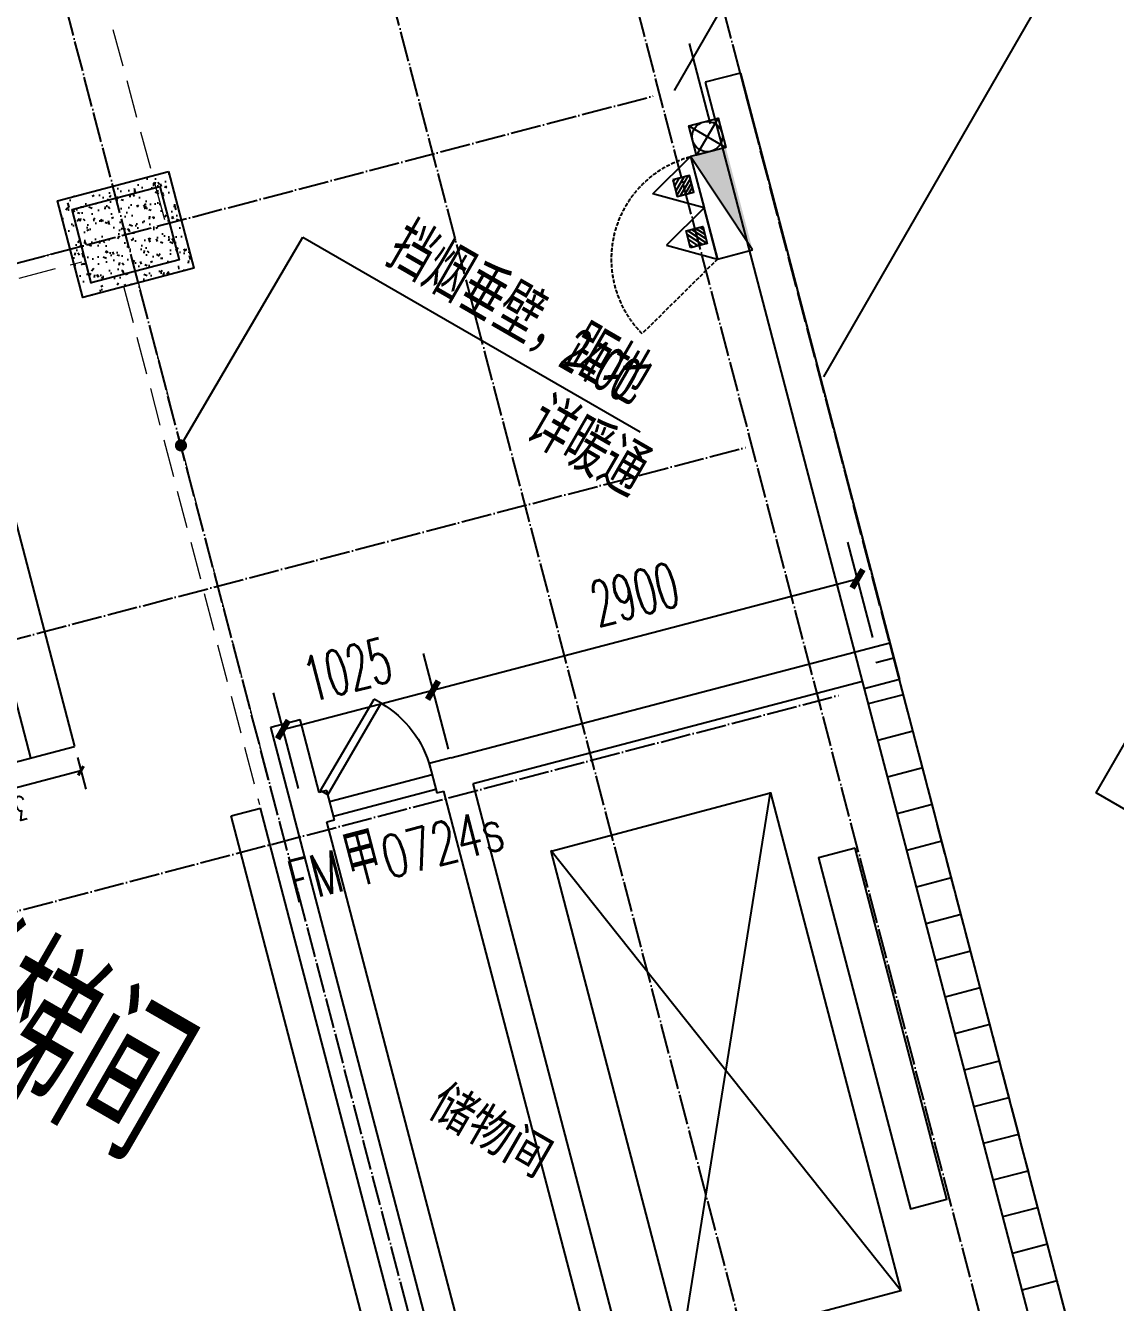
# Model space of a CAD drawing. Header units: millimetres. Extents: x 216654360 to 218309126, y 218099985 to 219647706.
# Drawn here: x 217977924 to 217985128, y 218905456 to 218913889 of the extents above; entities that cross this region are included whole.
import ezdxf

# ---------------------------------------------------------------- set-up
doc = ezdxf.new("R2010")
doc.units = ezdxf.units.MM
doc.header["$LTSCALE"] = 1000
for name, pattern in [('02-博雅楼平面图（V8）$0$DASH', [0.35, 0.25, -0.1]), ('DASH', [0.35, 0.25, -0.1]), ('DOTE', [2.4200000000000004, 2, -0.2, 0.02, -0.2])]:
    doc.linetypes.add(name, pattern=pattern)
doc.layers.add('02-博雅楼平面图（V8）$0$A-FLOR-OVHD', color=173, linetype='02-博雅楼平面图（V8）$0$DASH', lineweight=9)
for name, color, linetype in [('A-ANNO-DIMS', 3, 'Continuous'), ('A-ANNO-DOTE', 1, 'DOTE'), ('A-ANNO-IDEN', 3, 'Continuous'), ('A-ANNO-TXT', 7, 'Continuous'), ('A-COLU-CONC', 2, 'Continuous'), ('A-DOOR-FM', 181, 'Continuous'), ('A-FLOR-SPCL', 245, 'Continuous'), ('A-FLOR-STRS', 51, 'Continuous'), ('A-FM-IDEN', 181, 'Continuous'), ('A-WALL', 2, 'Continuous'), ('A-WALL-MSNW', 2, 'Continuous'), ('A-WALL-PATT', 252, 'Continuous'), ('DIM_LEAD', 3, 'Continuous'), ('P-PROT-FIRH', 1, 'Continuous'), ('P-PROT-VPIP', 1, 'Continuous'), ('P-提建筑', 1, 'Continuous'), ('P-灭火器', 1, 'Continuous'), ('PUB_HATCH', 8, 'Continuous'), ('PUB_TEXT', 7, 'Continuous'), ('现状植物', 3, 'Continuous')]:
    doc.layers.add(name, color=color, linetype=linetype)
doc.layers.add('水辅助层', color=20, linetype='Continuous', plot=False)
doc.styles.add('_TCH_DIM', font='JZFZ_ENA', dxfattribs={"width": 0.7, "bigfont": 'JZFZ_CNB'})
doc.styles.add('_TCH_DIM_T3', font='SIMPLEX.shx', dxfattribs={"width": 0.5647058823529413, "bigfont": 'GBCBIG.shx'})
doc.styles.add('A_DIM', font='SIMPLEX', dxfattribs={"width": 0.7, "bigfont": 'HZ'})
doc.styles.add('A_TIT', font='STFANGSO.TTF', dxfattribs={"width": 0.85})
doc.dimstyles.new('_TCH_ARCH&&100', dxfattribs={"dimtxt": 297.5, "dimasz": 100, "dimexe": 250, "dimexo": 300, "dimgap": 126.25, "dimtad": 1, "dimdec": 0, "dimzin": 0, "dimdsep": 46, "dimtxsty": '_TCH_DIM_T3', "dimblk": 'ARCHTICK', "dimcen": 0.09, "dimclrt": 7, "dimazin": 2, "dimtfac": 1, "dimtdec": 0, "dimtix": 1, "dimtmove": 2, "dimatfit": 3, "dimfxl": 100, "dimtolj": 1, "dimtzin": 0, "dimarcsym": 0})
doc.dimstyles.new('_TCH_ARCH&&50', dxfattribs={"dimtxt": 157.5, "dimasz": 50, "dimexe": 125, "dimexo": 150, "dimgap": 58.75, "dimtad": 1, "dimdec": 0, "dimzin": 0, "dimdsep": 46, "dimtxsty": '_TCH_DIM_T3', "dimblk": 'ARCHTICK', "dimcen": 0.09, "dimclrt": 7, "dimazin": 2, "dimtfac": 1, "dimtdec": 0, "dimtix": 1, "dimtmove": 2, "dimatfit": 3, "dimfxl": 1, "dimtolj": 1, "dimtzin": 0, "dimarcsym": 0})

# ---------------------------------------------------------------- blocks, each defined once
blk = doc.blocks.new('_ArchTick')
at = {"color": 0, "linetype": 'ByBlock', "const_width": 0.4}
blk.add_lwpolyline([(-0.5, -0.5), (0.5, 0.5)], dxfattribs=at)
blk = doc.blocks.new('*D551')
at = {"layer": 'A-ANNO-DIMS', "color": 0, "lineweight": -2, "transparency": 16777216}
for p, q in [((4632263.43779313, 22893.51458498416), (4631804.993165953, 23357.01868481608)), ((4631252.034817375, 22458.46722125588), (4631980.797098402, 23179.27455035411)), ((4631534.675512104, 22172.70725588594), (4631076.230884926, 22636.21135571785))]:
    blk.add_line(p, q, dxfattribs=at)
at = {"layer": 'Defpoints', "color": 0, "transparency": 16777216}
for p in [(4631980.797098402, 23179.27455035411), (4632474.402512069, 22680.2216236298), (4631745.640231043, 21959.41429453157)]:
    blk.add_point(p, dxfattribs=at)
at = {"layer": 'A-ANNO-DIMS', "color": 0, "lineweight": -2, "transparency": 16777216, "xscale": 100, "yscale": 100, "zscale": 100}
for p, rotation in [((4631980.797098402, 23179.27455035411), 44.685575226532), ((4631252.034817375, 22458.46722125588), 224.685575226532)]:
    blk.add_blockref('_ArchTick', p, dxfattribs=dict(at, rotation=rotation))
at = {"layer": 'A-ANNO-DIMS', "color": 7, "transparency": 16777216, "insert": (4631423.031632195, 23014.38943371223), "char_height": 297.5, "attachment_point": 5, "rotation": 44.685575226532, "style": '_TCH_DIM_T3'}
blk.add_mtext('\\A1;1025', dxfattribs=at)
blk = doc.blocks.new('*D552')
at = {"layer": 'A-ANNO-DIMS', "color": 0, "lineweight": -2, "transparency": 16777216}
for p, q in [((4634325.993864584, 24933.55640889145), (4633867.549237406, 25397.06050872337)), ((4631980.797098402, 23179.27455035364), (4634043.353169855, 25219.3163742614)), ((4632263.437793132, 22893.5145849837), (4631804.993165954, 23357.01868481562))]:
    blk.add_line(p, q, dxfattribs=at)
at = {"layer": 'Defpoints', "color": 0, "transparency": 16777216}
for p in [(4634043.353169855, 25219.3163742614), (4634536.958583522, 24720.26344753709), (4632474.40251207, 22680.22162362933)]:
    blk.add_point(p, dxfattribs=at)
at = {"layer": 'A-ANNO-DIMS', "color": 0, "lineweight": -2, "transparency": 16777216, "xscale": 100, "yscale": 100, "zscale": 100}
for p, rotation in [((4634043.353169855, 25219.3163742614), 44.68557522652902), ((4631980.797098402, 23179.27455035364), 224.685575226529)]:
    blk.add_blockref('_ArchTick', p, dxfattribs=dict(at, rotation=rotation))
at = {"layer": 'A-ANNO-DIMS', "color": 7, "transparency": 16777216, "insert": (4632818.690808435, 24394.81401021592), "char_height": 297.5, "attachment_point": 5, "rotation": 44.68557522652901, "style": '_TCH_DIM_T3'}
blk.add_mtext('\\A1;2900', dxfattribs=at)
blk = doc.blocks.new('$DorLib2D$00000079')
for p, q in [((-0.2071067811813236, 0.8071067811771968), (-0.1505382386865222, 0.8636753236720836)), ((0.5565685425001448, 0.1565685424855587), (-0.1505382386861811, 0.8636753236721404)), ((0.5000000000052296, 0.09999999999061515), (-0.20710678118121, 0.8071067811771684)), ((0.5000000000052296, 0.09999999999061515), (0.5565685425001448, 0.1565685424855587))]:
    blk.add_line(p, q)
blk.add_arc((0.5000000000052296, 0.09999999999061515), 1, 135, 180)
blk = doc.blocks.new('2929sk')
at = {"layer": 'A-COLU-CONC'}
h = blk.add_hatch(dxfattribs=at)
h.set_pattern_fill('AR-CONC', scale=100, angle=90)
h.set_pattern_definition([(140, (6046837.42695748, -53181.12093878908), (15.93908553890309, 182.184668996004), [19.05, -209.55]), (85, (6046837.42695748, -53181.12093878908), (-191.05664288218, -35.24282597566697), [15.24, -167.64]), (190.451, (6046838.75520748, -53165.93893878908), (-175.1166878202919, 146.9425016659592), [16.19, -178.09]), (136.1842, (6046786.62695748, -53181.12093878908), (42.04232793272715, 271.0790408921299), [28.57499999999998, -314.3249999999996]), (186.6356, (6046790.13045748, -53158.53103878909), (-247.4255558900492, 237.4042344662372), [24.28499999999996, -267.1349999999993]), (81.18400000000014, (6046786.62695748, -53181.12093878908), (-247.4251178605977, 237.4046058139339), [22.85999999999996, -251.4599999999997]), (111, (6046799.32695748, -53155.72093878908), (102.2655185167625, 151.6148798353832), [19.04999999999998, -209.5499999999998]), (55.99999999999998, (6046799.32695748, -53155.72093878908), (-184.1879661223193, 61.80202834764709), [15.24, -167.64]), (161.4514, (6046807.84905748, -53143.08643878908), (-81.92285771605744, 213.4164907701245), [16.18999999999998, -178.0899999999998]), (127.5, (6046837.42695748, -53181.12093878908), (-84.55503887315311, 3.088603250591825), [0, -165.608, 0, -170.18, 0, -168.275]), (97.49999999999993, (6046837.42695748, -53181.12093878908), (-100.1805748181195, 66.81966251030575), [0, -97.02799999999999, 0, -161.798, 0, -64.13499999999999]), (57.49999999999999, (6046837.42695748, -53237.76293878908), (5.728743992673443, 135.5905951668714), [0, -63.5, 0, -198.12, 0, -262.89]), (47.5, (6046837.42695748, -53263.16293878909), (-25.42649103333302, 148.129181386018), [0, -82.5499999999999, 0, -131.5719999999998, 0, -186.6899999999998])])
h.paths.add_polyline_path([(-84416.05196638871, -78578.40301720554), (-84880.32239084132, -78109.45280963121), (-84339.93222766742, -77575.04989264769), (-83875.66180321481, -78044.00010022198)])
at = {"color": 7}
for points in [[(-84416.04453648068, -78578.39566981929), (-84880.2850471614, -78109.26801016447), (-84339.89124768786, -77574.87619551533), (-83875.65073700808, -78044.00385517013)], [(-84415.43255827948, -78465.27993849691), (-84767.12990968395, -78109.88020156059), (-84340.50322588999, -77687.99192683774), (-83988.80587448552, -78043.39166377406)]]:
    blk.add_lwpolyline(points, close=True, dxfattribs=at)
at = {"layer": 'A-ANNO-DOTE', "ltscale": 0.1}
for p, q in [((-100643.7788584344, -67610.51247166691), (-76449.35730994213, -92059.63334024174)), ((-94485.9579110723, -67862.11500560981), (-79531.93957674131, -82973.55716156983)), ((-95978.63680620492, -69339.24388151185), (-81024.61847187392, -84450.68603747187)), ((-97080.37599070836, -70429.5056708681), (-76058.41759931203, -91672.76625369594)), ((-84129.49622265995, -72006.17821913387), (-89979.3758926345, -77795.11662326433)), ((-82779.06713342108, -73117.76504657255), (-88628.94680339564, -78906.703450703)), ((-81090.91984667536, -74823.6837838678), (-86940.79951664992, -80612.6221879982))]:
    blk.add_line(p, q, dxfattribs=at)
blk = doc.blocks.new('P-消火栓箱开门示意')
at = {"layer": 'P-PROT-FIRH', "color": 8, "linetype": 'DASH', "ltscale": 0.1}
blk.add_line((2696644.86184354, -6288498.702755758), (2696994.861858813, -6287892.484981926), dxfattribs=at)
blk.add_arc((2696644.861843541, -6288498.702755758), 700, 59.9999985718766, 179.9999986126178, dxfattribs=at)
blk = doc.blocks.new('$TwtSys$00000434')
for p, q in [((-0.5, 0.5), (-0.5, -0.5)), ((-0.5, -0.5), (0.5, 0.5)), ((0.5, 0.5), (-0.5, 0.5)), ((0.5, -0.5), (0.5, 0.5))]:
    blk.add_line(p, q)
blk.add_solid([(0.5, -0.5), (0.5, 0.5), (-0.5, -0.5)])
blk = doc.blocks.new('T1-P-QP-L3-F$0$$ATTACHMENT$00000214')
h = blk.add_hatch()
h.set_pattern_fill('ANSI31', color=256, scale=200, style=0)
h.set_pattern_definition([(45, (-38543.80223862439, -6842.63859106258), (-17.67766952966369, 17.67766952966369), [])])
h.paths.add_polyline_path([(-64.92232553117356, 1.936813719180464), (64.922325531159, 1.936813719180464), (64.922325531159, -127.9078373431521), (-64.92232553117356, -127.9078373431521)])
for points in [[(0, 171.8081853693711), (-198.3870041439732, -171.8081853693711), (198.3870041439732, -171.8081853693711)], [(-64.92232553117356, 1.936813719180464), (64.922325531159, 1.936813719180464), (64.922325531159, -127.9078373431521), (-64.92232553117356, -127.9078373431521)]]:
    blk.add_lwpolyline(points, close=True)
blk = doc.blocks.new('p0422')
at = {"layer": 'P-PROT-VPIP'}
blk.add_circle((6134221.225964376, 27377.85859730112), 100, dxfattribs=at)
at = {"layer": '水辅助层'}
blk.add_lwpolyline([(6134221.966449366, 27519.27801492735), (6134362.645382003, 27377.11811231094), (6134220.485479387, 27236.43917967303), (6134079.80654675, 27378.59908228944), (6134221.966449366, 27519.27801492735), (6134220.485479387, 27236.43917967303), (6134079.80654675, 27378.59908228944), (6134362.645382003, 27377.11811231094)], dxfattribs=at)
at = {"layer": 'P-PROT-FIRH', "xscale": 700, "yscale": 240, "zscale": 700, "rotation": 134.6999968061318}
blk.add_blockref('$TwtSys$00000434', (6134523.537572549, 27043.9309231501), dxfattribs=at)
at = {"layer": 'P-提建筑', "xscale": -0.9999999999999992, "rotation": 134.6999968061318}
blk.add_blockref('P-消火栓箱开门示意', (-231982.9905109946, -2479811.828494007), dxfattribs=at)
at = {"layer": 'P-灭火器', "xscale": 0.8816120906801007, "zscale": 0.8816120906801007}
for p, yscale, rotation in [((6134207.554132081, 26977.30076468474), -0.8816120906801007, 314.6999968061318), ((6134453.602121936, 26728.66255268565), 0.8816120906801007, 134.6999968061318)]:
    blk.add_blockref('T1-P-QP-L3-F$0$$ATTACHMENT$00000214', p, dxfattribs=dict(at, yscale=yscale, rotation=rotation))
blk = doc.blocks.new('*D557')
at = {"layer": 'A-ANNO-DIMS', "color": 0, "lineweight": -2, "transparency": 16777216}
for p, q in [((6153915.819676576, 27759.80617778782), (6153915.789413323, 27974.93156539324)), ((6155115.819664508, 27759.97499051997), (6155115.789401255, 27975.1003781254)), ((6153915.806997982, 27849.93156663013), (6155115.806985914, 27850.10037936228))]:
    blk.add_line(p, q, dxfattribs=at)
at = {"layer": 'Defpoints', "color": 0, "transparency": 16777216}
for p in [(6155115.806985914, 27850.10037936228), (6153915.840778168, 27609.80617927208), (6155115.8407661, 27609.97499200423)]:
    blk.add_point(p, dxfattribs=at)
at = {"layer": 'A-ANNO-DIMS', "color": 0, "lineweight": -2, "transparency": 16777216, "xscale": 50, "yscale": 50, "zscale": 50}
for p, rotation in [((6153915.806997982, 27849.93156663013), 180.0080602142617), ((6155115.806985914, 27850.10037936228), 0.00806021426164117)]:
    blk.add_blockref('_ArchTick', p, dxfattribs=dict(at, rotation=rotation))
at = {"layer": 'A-ANNO-DIMS', "color": 7, "transparency": 16777216, "insert": (6154515.787648822, 27987.51597163563), "char_height": 157.5, "attachment_point": 5, "rotation": 0.00806021426164117, "style": '_TCH_DIM_T3'}
blk.add_mtext('\\A1;300×4', dxfattribs=at)
blk = doc.blocks.new('*D537')
at = {"layer": 'A-ANNO-DIMS', "color": 0, "lineweight": -2, "transparency": 16777216}
for p, q in [((6130417.446918406, 20729.25386416866), (6130767.780329237, 21075.93766804598)), ((6130590.080460768, 20900.08899234328), (6135211.383658234, 16230.13644899987)), ((6135038.750115871, 16059.30132082477), (6135389.083526703, 16405.98512470257))]:
    blk.add_line(p, q, dxfattribs=at)
at = {"layer": 'Defpoints', "color": 0, "transparency": 16777216}
for p in [(6130204.207076244, 20518.23545332579), (6135211.383658234, 16230.13644899987), (6134825.51027371, 15848.28290998144)]:
    blk.add_point(p, dxfattribs=at)
at = {"layer": 'A-ANNO-DIMS', "color": 0, "lineweight": -2, "transparency": 16777216, "xscale": 100, "yscale": 100, "zscale": 100}
for p, rotation in [((6130590.080460768, 20900.08899234328), 134.7000000000219), ((6135211.383658234, 16230.13644899987), 314.7000000000219)]:
    blk.add_blockref('_ArchTick', p, dxfattribs=dict(at, rotation=rotation))
at = {"layer": 'A-ANNO-DIMS', "color": 7, "transparency": 16777216, "insert": (6133096.201914817, 18758.54626394436), "char_height": 297.5, "attachment_point": 5, "rotation": 314.7000000000219, "style": '_TCH_DIM_T3'}
blk.add_mtext('\\A1;6570', dxfattribs=at)
blk = doc.blocks.new('213rgt')
at = {"layer": 'PUB_HATCH'}
h = blk.add_hatch(dxfattribs=at)
h.set_pattern_fill('普通砖', color=256, scale=100, style=0)
h.set_pattern_definition([(45, (0, 179.51135), (-176.776766007315, 176.776766007315), [])])
h.paths.add_polyline_path([(4637546.432490196, 21478.48986217963), (4637885.797321221, 21476.67188977326), (4634440.172023651, 24960.26544450018), (4634410.129287692, 24649.3528198024)])
at = {"color": 7}
for points in [[(4635578.471884931, 20230.36204200436), (4633188.168717794, 22648.30617012794), (4634251.675193052, 23706.12238006282), (4636641.978360187, 21288.17825193936)], [(4634919.79392984, 23669.82478684653), (4634742.048807512, 23494.02185318817), (4636426.197492011, 21789.16424798302), (4636603.94261435, 21964.96718165302)]]:
    blk.add_lwpolyline(points, close=True, dxfattribs=at)
for points in [[(4634247.656467238, 23710.1842448836), (4635574.109182337, 20234.77066191676)], [(4636637.606315383, 21292.5963220991), (4633184.953299294, 22651.55543795519)]]:
    blk.add_lwpolyline(points, dxfattribs=at)
at = {"layer": 'A-DOOR-FM'}
for p, q in [((4631756.020713235, 22201.68458927857), (4632253.857998073, 22693.78014689394)), ((4631826.320078609, 22130.56497715884), (4632324.157363446, 22622.66053477421))]:
    blk.add_line(p, q, dxfattribs=at)
at = {"layer": 'A-WALL'}
for p, q in [((4632305.911877505, 22850.62044863791), (4634440.172023651, 24960.26544450018)), ((4637885.797321221, 21476.67188977326), (4634440.172023651, 24960.26544450018)), ((4632517.651442022, 22778.70156667003), (4634410.129287692, 24649.3528198024)), ((4637546.432490196, 21478.48986217963), (4634410.129287692, 24649.3528198024)), ((4632305.911877505, 22850.62044863789), (4632201.178203418, 22747.09470373495)), ((4635654.982021354, 19606.73798178159), (4632517.651442022, 22778.70156667003)), ((4632201.178203418, 22747.09470373495), (4632341.776934154, 22604.85547950512)), ((4632341.776934154, 22604.85547950512), (4632375.412210899, 22638.1028291353)), ((4635512.822457267, 19466.05869776641), (4632375.412210899, 22638.1028291353)), ((4631174.110472469, 22432.01027463585), (4631316.305586711, 22572.65361605574)), ((4631666.50612394, 22218.58917974164), (4631316.305586711, 22572.65361605574)), ((4631594.604929999, 22006.87633780672), (4631174.110472469, 22432.01027463585)), ((4631703.340918564, 22254.99914610824), (4631666.50612394, 22218.58917974164)), ((4631843.939649303, 22112.75992187687), (4631703.340918564, 22254.99914610824)), ((4631807.14932326, 22076.39391122061), (4631843.939649303, 22112.75992187687)), ((4634944.878597278, 18904.03155689676), (4631807.14932326, 22076.39391122061)), ((4634971.490336894, 18592.71813479806), (4631591.111859453, 22010.40796355764))]:
    blk.add_line(p, q, dxfattribs=at)
at = {"layer": 'A-DOOR-FM', "xscale": -700, "yscale": 700, "zscale": 200, "rotation": 44.66768144878004}
blk.add_blockref('$DorLib2D$00000079', (4632022.558926363, 22429.92731280432), dxfattribs=at)
at = {"layer": 'A-ANNO-TXT', "style": 'A_TIT', "width": 0.85}
blk.add_text('储物间', height=244.1860465116279, dxfattribs=at).set_placement((4633341.810573308, 20735.97364098765))
at = {"layer": 'A-FM-IDEN', "style": 'A_DIM'}
for s, height, width, p in [('0724s', 280, 0.6999999999999998, (4632347.779254646, 21949.91208268526)), ('甲', 350, 0.7, (4632173.536204953, 21777.67863751993)), ('FM', 280, 0.6999999999999998, (4631894.747325443, 21502.10512525542))]:
    blk.add_text(s, height=height, rotation=44.66768144878004, dxfattribs=dict(at, width=width)).set_placement(p)
at = {"layer": 'A-ANNO-DIMS'}
dim = blk.add_aligned_dim(p1=(4632474.402512069, 22680.22162362941), p2=(4634536.958583522, 24720.26344753723), distance=701.9260132473081, text='2900', dimstyle='_TCH_ARCH&&100', dxfattribs=at)
dim.commit()
dim.dimension.update_dxf_attribs({"geometry": '*D552', "text_midpoint": (4632818.690808435, 24394.81401021592)})
dim = blk.add_aligned_dim(p1=(4631745.640231043, 21959.41429453124), p2=(4632474.402512069, 22680.22162362944), distance=701.9260132476597, dimstyle='_TCH_ARCH&&100', dxfattribs=at)
dim.commit()
dim.dimension.update_dxf_attribs({"geometry": '*D551', "text_midpoint": (4631423.031632195, 23014.38943371223)})
blk = doc.blocks.new('123trt')
at = {"layer": 'PUB_HATCH'}
h = blk.add_hatch(dxfattribs=at)
h.set_pattern_fill('普通砖', color=256, scale=50, style=0)
h.set_pattern_definition([(45, (0, 89.755675), (-88.38838300365748, 88.3883830036575), [])])
h.paths.add_polyline_path([(6157036.199396588, 26899.24512848821), (6157036.199396587, 24674.28197586727), (6157236.199396587, 24674.28197586723), (6157236.199396588, 26899.24512848817)])
at = {"layer": 'A-ANNO-IDEN'}
blk.add_lwpolyline([(6156071.934037834, 27188.51814187496, 0, 0, 0), (6156071.756784466, 28448.5181294072, 0, 40.00000000000001, 0), (6156071.777886057, 28298.51813089146, 0, 0, 0)], format="xyseb", dxfattribs=at)
at = {"layer": 'A-FLOR-STRS'}
for p, q in [((6156986.669512085, 29068.95546578781), (6156133.606983797, 28621.00643699487)), ((6156986.914333962, 27328.64686019758), (6156986.669512087, 29068.95546579468)), ((6156871.788554824, 29008.63068123714), (6156986.677996138, 29008.6468435739)), ((6156338.420911363, 28728.55564575701), (6156986.717385775, 28728.64684634452)), ((6156163.29604669, 28489.3114881982), (6155964.342066675, 28670.31855003088)), ((6155964.342066675, 28670.31855003088), (6155992.198686852, 28546.75196305089)), ((6156133.606983797, 28621.00643699487), (6156163.29604669, 28489.3114881982)), ((6155992.198686852, 28546.75196305089), (6155156.80466721, 28108.08079025598)), ((6155805.053267888, 28448.48061028658), (6156986.756775413, 28448.64684911513)), ((6155156.91435207, 27328.38942078174), (6155156.804667215, 28108.08079028067)), ((6155156.917869002, 27303.38942102911), (6155156.804667209, 28108.0807902556)), ((6155226.917868309, 27303.39926843846), (6155226.799497341, 28144.8355592649)), ((6155271.685624417, 28168.40557480521), (6156986.79616505, 28168.64685188574)), ((6155226.835572098, 27888.39926265943), (6156986.835554687, 27888.64685465636)), ((6155121.507643791, 27684.28756061941), (6153915.761894864, 27684.03080758732)), ((6153916.171373164, 24773.26721119974), (6153915.761894864, 27684.03080758732)), ((6154216.171370196, 24773.30941438302), (6154215.761891896, 27684.0730107706)), ((6154516.171367228, 24773.35161756538), (6154515.761888928, 27684.11521395296)), ((6154816.171364259, 24773.39382074866), (6154815.76188596, 27684.15741713718)), ((6155226.874961736, 27608.39926541339), (6156986.874944325, 27608.64685742697)), ((6155226.914351373, 27328.39926820072), (6156986.914333962, 27328.64686019758)), ((6155156.917869002, 27303.38942102911), (6155226.917868309, 27303.39926843846)), ((6155121.896695922, 24773.4340158077), (6153996.171372573, 24773.27565183677))]:
    blk.add_line(p, q, dxfattribs=at)
blk.add_lwpolyline([(6157036.019724596, 27328.63209824916), (6155115.811938019, 27328.38363860082), (6155116.171282032, 24773.99803485721), (6157036.379068573, 24774.24649450276)], close=True, dxfattribs=at)
at = {"layer": 'A-WALL'}
for p, q in [((6157036.199396588, 26899.24512848821), (6157036.199396587, 24674.28197586727)), ((6157236.199396588, 26899.24512848817), (6157036.199396588, 26899.24512848821)), ((6157236.199396588, 26899.24512848817), (6157236.199396587, 24674.28197586723)), ((6157236.199396587, 24674.28197586723), (6157036.199396587, 24674.28197586727))]:
    blk.add_line(p, q, dxfattribs=at)
at = {"layer": 'A-ANNO-TXT', "color": 7, "style": 'A_DIM', "width": 0.7}
blk.add_text('上', height=175, dxfattribs=at).set_placement((6156017.443391895, 26961.01814239445))
at = {"layer": 'A-ANNO-DIMS'}
dim = blk.add_aligned_dim(p1=(6153915.840778167, 27609.80617927207), p2=(6155115.840766099, 27609.97499200422), distance=240.12538973411304, text='300×4', dimstyle='_TCH_ARCH&&50', dxfattribs=at)
dim.commit()
dim.dimension.update_dxf_attribs({"geometry": '*D557', "text_midpoint": (6154515.787648822, 27987.51597163563)})
blk = doc.blocks.new('A$C04836B57')
blk.add_line((-31680.16707551107, -32021.71188663843), (-32067.03416205663, -31630.7721760083))
blk.add_lwpolyline([(-27265.2671775315, -31574.71923989867), (-24265.2671775315, -31574.71923989867), (-24265.2671775315, -34574.71923989867), (-27265.2671775315, -34574.71923989867)], close=True)
at = {"layer": '02-博雅楼平面图（V8）$0$A-FLOR-OVHD'}
for p, q in [((-37687.93987772241, -37580.01114225872), (-34894.49794539902, -34815.66996021618)), ((-34435.09602376353, -34818.28549655828), (-31944.86759003159, -37334.30664831806)), ((-37617.60040744115, -37651.09108964608), (-34824.15847511776, -34886.74990760355)), ((-34506.17006734852, -34888.63093229166), (-32015.94163361657, -37404.65208405144))]:
    blk.add_line(p, q, dxfattribs=at)
for points in [[(-34489.09233477898, -34372.7596087876), (-43133.26201960817, -25791.01492962649), (-43133.26201960817, -19816.01492957422)], [(-43331.66836220957, -20547.39612183541), (-42652.92803675961, -20547.39612183529), (-31271.60167392809, -32048.53589205112)]]:
    blk.add_lwpolyline(points, dxfattribs=at)
at = {"layer": 'A-WALL'}
for p, q in [((-32140.30705815554, -37562.76789304891), (-31998.03332467377, -37422.2040827664)), ((-28677.21344605274, -40783.42089527682), (-31998.03332467377, -37422.2040827664)), ((-28819.48717953451, -40923.98470555934), (-32140.30705815554, -37562.76789304891))]:
    blk.add_line(p, q, dxfattribs=at)
at = {"layer": 'A-WALL-MSNW'}
for p, q in [((-31677.59467361774, -31632.32136075063), (-31848.22904270422, -31801.09313589889)), ((-31677.59467361774, -31632.32136075063), (-28765.02521861158, -34577.03442629089)), ((-31848.22904270422, -31801.09313589889), (-28935.65958769806, -34745.80620143915)), ((-28765.02521861158, -34577.03442629089), (-28935.65958769806, -34745.80620143915))]:
    blk.add_line(p, q, dxfattribs=at)
at = {"layer": 'A-WALL-PATT'}
for p, q in [((-32000.12248779088, -16652.53688064234), (-32000.12248779088, -31951.44673036858)), ((-30200.12248779088, -16652.53688064234), (-30200.12248779088, -33095.63011524078))]:
    blk.add_line(p, q, dxfattribs=at)
at = {"layer": 'DIM_LEAD'}
for p, q in [((-33650.87033426855, -35610.76688042983), (-33641.81835804507, -34016.06785826595)), ((-33641.81835804507, -34016.06785826595), (-31066.75422758237, -34016.06785826595))]:
    blk.add_line(p, q, dxfattribs=at)
at = {"layer": 'DIM_LEAD', "const_width": 40}
blk.add_lwpolyline([(-33650.98385826591, -35630.76655823478, 1), (-33650.75681027118, -35590.76720262488, 1)], format="xyb", close=True, dxfattribs=at)
blk.add_blockref('p0422', (-6165879.138555308, -59483.0675593635))
at = {"layer": 'A-COLU-CONC', "color": 7, "rotation": 224.6800433313938}
blk.add_blockref('123trt', (4322975.158931574, 4309108.345284114), dxfattribs=at)
at = {"layer": 'A-FLOR-SPCL', "rotation": 180}
blk.add_blockref('2929sk', (-119041.6796189575, -112663.7768879475), dxfattribs=at)
at = {"layer": 'A-WALL'}
blk.add_blockref('213rgt', (-4663381.131754217, -59357.4512501125), dxfattribs=at)
at = {"layer": 'A-ANNO-TXT', "linetype": 'Continuous', "style": 'A_DIM', "width": 0.7}
blk.add_text('楼梯间', height=1000, dxfattribs=at).set_placement((-33554.84680216666, -39912.11388081065))
at = {"layer": 'PUB_TEXT', "color": 7, "style": '_TCH_DIM'}
for s, height, width, p in [('挡烟垂壁，距地', 357.4468085106383, 0.8, (-33098.22231268883, -33911.06785826595)), ('2400', 297.5, 0.5647058823529412, (-31763.75422758237, -33911.06785826595)), ('详暖通', 357.4468085106383, 0.8, (-31722.81805736944, -34448.72743273403))]:
    blk.add_text(s, height=height, dxfattribs=dict(at, width=width)).set_placement(p)
at = {"layer": 'A-ANNO-DIMS'}
dim = blk.add_aligned_dim(p1=(-35674.89950019401, -38964.42049583236), p2=(-31053.59630272724, -43634.37303917613), distance=542.8723552962832, dimstyle='_TCH_ARCH&&100', dxfattribs=at)
dim.commit()
dim.dimension.update_dxf_attribs({"geometry": '*D537', "text_midpoint": (-32782.90466162004, -40724.10968521331), "insert": (-6165879.106576437, -59482.65594915766)})

msp = doc.modelspace()

# ---------------------------------------------------------------- block references
at = {"layer": '现状植物', "rotation": 330.0099772030858}
msp.add_blockref('A$C04836B57', (218025897.187641, 218925138.5110827), dxfattribs=at)

doc.saveas('drawing.dxf')
